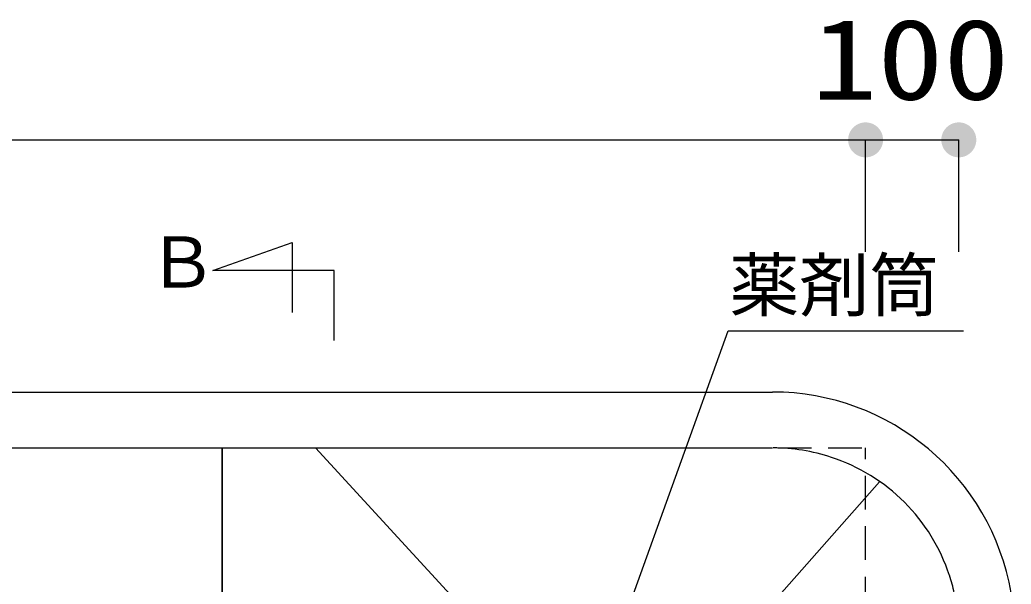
# Model space of a CAD drawing. Units: millimetres, scale not verified. Extents: x -8093 to 8093, y -5792 to 5792.
# Drawn here: x -4648 to -3585, y 2041 to 2646 of the extents above; entities that cross this region are included whole.
import ezdxf
from ezdxf.enums import TextEntityAlignment as Align

# ---------------------------------------------------------------- set-up
doc = ezdxf.new("R2010")
doc.units = ezdxf.units.MM
doc.header["$LTSCALE"] = 30
doc.linetypes.add('DASHED1', pattern=[1.8, 1.2, -0.6])
for name, color, linetype, lineweight in [('0-1_00クル-フ-0躯体', 3, 'Continuous', 25), ('0-2_00クル-フ-1機器', 2, 'Continuous', 25), ('0-4_00クル-フ-6寸法', 132, 'Continuous', 25)]:
    doc.layers.add(name, color=color, linetype=linetype, lineweight=lineweight)
doc.styles.add('ＭＳ ゴシック', font='')
doc.styles.get('ＭＳ ゴシック').set_extended_font_data('MS Gothic')

msp = doc.modelspace()

# ---------------------------------------------------------------- linework, layer by layer
at = {"layer": '0-1_00クル-フ-0躯体', "color": 4}
for p, q in [((-4128.75, 1645.07), (-3888.12, 2313.14)), ((-3888.12, 2313.14), (-3635.65, 2313.14))]:
    msp.add_line(p, q, dxfattribs=at)
at = {"layer": '0-1_00クル-フ-0躯体'}
for p, q in [((-5840.74, 2247.45), (-3840.74, 2247.45)), ((-5840.74, 2187.45), (-3840.74, 2187.45)), ((-4430.74, 2187.45), (-4430.74, 987.45)), ((-4430.74, 987.45), (-4430.74, 2187.45)), ((-4330.74, 2187.45), (-3908.79, 1729.32)), ((-4099.01, 1729.32), (-3725.78, 2151.1))]:
    msp.add_line(p, q, dxfattribs=at)
msp.add_lwpolyline([(-4310.82, 2302.75), (-4310.82, 2377.75), (-4440.82, 2377.75), (-4355.82, 2407.75), (-4355.82, 2332.75)], dxfattribs=at)
for centre, radius, start, end in [((-3840.74, 1987.45), 260, 9.85491, 90), ((-3839.57, 1989.74), 197.71, 71.64085, 90.11946), ((-3839.54, 1988.62), 198.76, 45.008, 71.75236), ((-3839.58, 1988.65), 198.76, 18.24764, 44.992), ((-3840.34, 1988.36), 199.59, 12.61478, 18.25957)]:
    msp.add_arc(centre, radius, start, end, dxfattribs=at)
at = {"layer": '0-2_00クル-フ-1機器', "linetype": 'DASHED1'}
msp.add_line((-5940.74, 2187.45), (-3740.74, 2187.45), dxfattribs=at)
msp.add_lwpolyline([(-5940.74, 987.45), (-3740.74, 987.45), (-3740.74, 2187.45)], dxfattribs=at)
at = {"layer": '0-4_00クル-フ-6寸法', "color": 4}
for p, q in [((-5940.74, 2517.79), (-3740.74, 2517.79)), ((-3740.74, 2397.79), (-3740.74, 2517.79)), ((-3740.74, 2397.79), (-3740.74, 2517.79)), ((-3740.74, 2517.79), (-3640.74, 2517.79)), ((-3640.74, 2397.79), (-3640.74, 2517.79))]:
    msp.add_line(p, q, dxfattribs=at)
at = {"layer": '0-4_00クル-フ-6寸法'}
for points in [[(-3740.74, 2517.79), (-3754.41, 2530.62), (-3752.7, 2532.23)], [(-3740.74, 2517.79), (-3754.41, 2530.62), (-3752.7, 2532.23)], [(-3740.74, 2517.79), (-3752.7, 2532.23), (-3750.79, 2533.62)], [(-3740.74, 2517.79), (-3752.7, 2532.23), (-3750.79, 2533.62)], [(-3740.74, 2517.79), (-3750.79, 2533.62), (-3748.73, 2534.75)], [(-3740.74, 2517.79), (-3750.79, 2533.62), (-3748.73, 2534.75)], [(-3740.74, 2517.79), (-3748.73, 2534.75), (-3746.54, 2535.62)], [(-3740.74, 2517.79), (-3748.73, 2534.75), (-3746.54, 2535.62)], [(-3740.74, 2517.79), (-3746.54, 2535.62), (-3744.26, 2536.2)], [(-3740.74, 2517.79), (-3746.54, 2535.62), (-3744.26, 2536.2)], [(-3740.74, 2517.79), (-3744.26, 2536.2), (-3741.92, 2536.5)], [(-3740.74, 2517.79), (-3744.26, 2536.2), (-3741.92, 2536.5)], [(-3740.74, 2517.79), (-3741.92, 2536.5), (-3739.57, 2536.5)], [(-3740.74, 2517.79), (-3741.92, 2536.5), (-3739.57, 2536.5)], [(-3740.74, 2517.79), (-3739.57, 2536.5), (-3737.23, 2536.2)], [(-3740.74, 2517.79), (-3739.57, 2536.5), (-3737.23, 2536.2)], [(-3740.74, 2517.79), (-3737.23, 2536.2), (-3734.95, 2535.62)], [(-3740.74, 2517.79), (-3737.23, 2536.2), (-3734.95, 2535.62)], [(-3740.74, 2517.79), (-3734.95, 2535.62), (-3732.76, 2534.75)], [(-3740.74, 2517.79), (-3734.95, 2535.62), (-3732.76, 2534.75)], [(-3740.74, 2517.79), (-3732.76, 2534.75), (-3730.7, 2533.62)], [(-3740.74, 2517.79), (-3732.76, 2534.75), (-3730.7, 2533.62)], [(-3740.74, 2517.79), (-3730.7, 2533.62), (-3728.79, 2532.23)], [(-3740.74, 2517.79), (-3730.7, 2533.62), (-3728.79, 2532.23)], [(-3740.74, 2517.79), (-3728.79, 2532.23), (-3727.08, 2530.62)], [(-3740.74, 2517.79), (-3728.79, 2532.23), (-3727.08, 2530.62)], [(-3640.74, 2517.79), (-3654.41, 2530.62), (-3652.7, 2532.23)], [(-3640.74, 2517.79), (-3652.7, 2532.23), (-3650.79, 2533.62)], [(-3640.74, 2517.79), (-3650.79, 2533.62), (-3648.73, 2534.75)], [(-3640.74, 2517.79), (-3648.73, 2534.75), (-3646.54, 2535.62)], [(-3640.74, 2517.79), (-3646.54, 2535.62), (-3644.26, 2536.2)], [(-3640.74, 2517.79), (-3644.26, 2536.2), (-3641.92, 2536.5)], [(-3640.74, 2517.79), (-3641.92, 2536.5), (-3639.57, 2536.5)], [(-3640.74, 2517.79), (-3639.57, 2536.5), (-3637.23, 2536.2)], [(-3640.74, 2517.79), (-3637.23, 2536.2), (-3634.95, 2535.62)], [(-3640.74, 2517.79), (-3634.95, 2535.62), (-3632.76, 2534.75)], [(-3640.74, 2517.79), (-3632.76, 2534.75), (-3630.7, 2533.62)], [(-3640.74, 2517.79), (-3630.7, 2533.62), (-3628.79, 2532.23)], [(-3640.74, 2517.79), (-3628.79, 2532.23), (-3627.08, 2530.62)], [(-3740.74, 2517.79), (-3759.35, 2520.14), (-3758.91, 2522.45)], [(-3740.74, 2517.79), (-3759.35, 2520.14), (-3758.91, 2522.45)], [(-3740.74, 2517.79), (-3758.91, 2522.45), (-3758.18, 2524.69)], [(-3740.74, 2517.79), (-3758.91, 2522.45), (-3758.18, 2524.69)], [(-3740.74, 2517.79), (-3758.18, 2524.69), (-3757.18, 2526.82)], [(-3740.74, 2517.79), (-3758.18, 2524.69), (-3757.18, 2526.82)], [(-3740.74, 2517.79), (-3757.18, 2526.82), (-3755.91, 2528.81)], [(-3740.74, 2517.79), (-3757.18, 2526.82), (-3755.91, 2528.81)], [(-3740.74, 2517.79), (-3755.91, 2528.81), (-3754.41, 2530.62)], [(-3740.74, 2517.79), (-3755.91, 2528.81), (-3754.41, 2530.62)], [(-3740.74, 2517.79), (-3727.08, 2530.62), (-3725.58, 2528.81)], [(-3740.74, 2517.79), (-3727.08, 2530.62), (-3725.58, 2528.81)], [(-3740.74, 2517.79), (-3725.58, 2528.81), (-3724.31, 2526.82)], [(-3740.74, 2517.79), (-3725.58, 2528.81), (-3724.31, 2526.82)], [(-3740.74, 2517.79), (-3724.31, 2526.82), (-3723.31, 2524.69)], [(-3740.74, 2517.79), (-3724.31, 2526.82), (-3723.31, 2524.69)], [(-3740.74, 2517.79), (-3723.31, 2524.69), (-3722.58, 2522.45)], [(-3740.74, 2517.79), (-3723.31, 2524.69), (-3722.58, 2522.45)], [(-3740.74, 2517.79), (-3722.58, 2522.45), (-3722.14, 2520.14)], [(-3740.74, 2517.79), (-3722.58, 2522.45), (-3722.14, 2520.14)], [(-3640.74, 2517.79), (-3659.35, 2520.14), (-3658.91, 2522.45)], [(-3640.74, 2517.79), (-3658.91, 2522.45), (-3658.18, 2524.69)], [(-3640.74, 2517.79), (-3658.18, 2524.69), (-3657.18, 2526.82)], [(-3640.74, 2517.79), (-3657.18, 2526.82), (-3655.91, 2528.81)], [(-3640.74, 2517.79), (-3655.91, 2528.81), (-3654.41, 2530.62)], [(-3640.74, 2517.79), (-3627.08, 2530.62), (-3625.58, 2528.81)], [(-3640.74, 2517.79), (-3625.58, 2528.81), (-3624.31, 2526.82)], [(-3640.74, 2517.79), (-3624.31, 2526.82), (-3623.31, 2524.69)], [(-3640.74, 2517.79), (-3623.31, 2524.69), (-3622.58, 2522.45)], [(-3640.74, 2517.79), (-3622.58, 2522.45), (-3622.14, 2520.14)], [(-3740.74, 2517.79), (-3759.49, 2517.79), (-3759.35, 2520.14)], [(-3740.74, 2517.79), (-3759.49, 2517.79), (-3759.35, 2520.14)], [(-3740.74, 2517.79), (-3759.35, 2515.44), (-3759.49, 2517.79)], [(-3740.74, 2517.79), (-3759.35, 2515.44), (-3759.49, 2517.79)], [(-3740.74, 2517.79), (-3758.91, 2513.12), (-3759.35, 2515.44)], [(-3740.74, 2517.79), (-3758.91, 2513.12), (-3759.35, 2515.44)], [(-3740.74, 2517.79), (-3758.18, 2510.88), (-3758.91, 2513.12)], [(-3740.74, 2517.79), (-3758.18, 2510.88), (-3758.91, 2513.12)], [(-3740.74, 2517.79), (-3757.18, 2508.75), (-3758.18, 2510.88)], [(-3740.74, 2517.79), (-3757.18, 2508.75), (-3758.18, 2510.88)], [(-3740.74, 2517.79), (-3755.91, 2506.76), (-3757.18, 2508.75)], [(-3740.74, 2517.79), (-3755.91, 2506.76), (-3757.18, 2508.75)], [(-3740.74, 2517.79), (-3754.41, 2504.95), (-3755.91, 2506.76)], [(-3740.74, 2517.79), (-3754.41, 2504.95), (-3755.91, 2506.76)], [(-3740.74, 2517.79), (-3752.7, 2503.34), (-3754.41, 2504.95)], [(-3740.74, 2517.79), (-3752.7, 2503.34), (-3754.41, 2504.95)], [(-3740.74, 2517.79), (-3750.79, 2501.95), (-3752.7, 2503.34)], [(-3740.74, 2517.79), (-3750.79, 2501.95), (-3752.7, 2503.34)], [(-3740.74, 2517.79), (-3748.73, 2500.82), (-3750.79, 2501.95)], [(-3740.74, 2517.79), (-3748.73, 2500.82), (-3750.79, 2501.95)], [(-3740.74, 2517.79), (-3746.54, 2499.95), (-3748.73, 2500.82)], [(-3740.74, 2517.79), (-3746.54, 2499.95), (-3748.73, 2500.82)], [(-3740.74, 2517.79), (-3744.26, 2499.37), (-3746.54, 2499.95)], [(-3740.74, 2517.79), (-3744.26, 2499.37), (-3746.54, 2499.95)], [(-3740.74, 2517.79), (-3741.92, 2499.07), (-3744.26, 2499.37)], [(-3740.74, 2517.79), (-3741.92, 2499.07), (-3744.26, 2499.37)], [(-3740.74, 2517.79), (-3739.57, 2499.07), (-3741.92, 2499.07)], [(-3740.74, 2517.79), (-3739.57, 2499.07), (-3741.92, 2499.07)], [(-3740.74, 2517.79), (-3722.14, 2520.14), (-3721.99, 2517.79)], [(-3740.74, 2517.79), (-3722.14, 2520.14), (-3721.99, 2517.79)], [(-3740.74, 2517.79), (-3737.23, 2499.37), (-3739.57, 2499.07)], [(-3740.74, 2517.79), (-3734.95, 2499.95), (-3737.23, 2499.37)], [(-3740.74, 2517.79), (-3732.76, 2500.82), (-3734.95, 2499.95)], [(-3740.74, 2517.79), (-3730.7, 2501.95), (-3732.76, 2500.82)], [(-3740.74, 2517.79), (-3728.79, 2503.34), (-3730.7, 2501.95)], [(-3740.74, 2517.79), (-3727.08, 2504.95), (-3728.79, 2503.34)], [(-3740.74, 2517.79), (-3725.58, 2506.76), (-3727.08, 2504.95)], [(-3740.74, 2517.79), (-3724.31, 2508.75), (-3725.58, 2506.76)], [(-3740.74, 2517.79), (-3723.31, 2510.88), (-3724.31, 2508.75)], [(-3740.74, 2517.79), (-3722.58, 2513.12), (-3723.31, 2510.88)], [(-3740.74, 2517.79), (-3722.14, 2515.44), (-3722.58, 2513.12)], [(-3740.74, 2517.79), (-3721.99, 2517.79), (-3722.14, 2515.44)], [(-3740.74, 2517.79), (-3737.23, 2499.37), (-3739.57, 2499.07)], [(-3740.74, 2517.79), (-3734.95, 2499.95), (-3737.23, 2499.37)], [(-3740.74, 2517.79), (-3732.76, 2500.82), (-3734.95, 2499.95)], [(-3740.74, 2517.79), (-3730.7, 2501.95), (-3732.76, 2500.82)], [(-3740.74, 2517.79), (-3728.79, 2503.34), (-3730.7, 2501.95)], [(-3740.74, 2517.79), (-3727.08, 2504.95), (-3728.79, 2503.34)], [(-3740.74, 2517.79), (-3725.58, 2506.76), (-3727.08, 2504.95)], [(-3740.74, 2517.79), (-3724.31, 2508.75), (-3725.58, 2506.76)], [(-3740.74, 2517.79), (-3723.31, 2510.88), (-3724.31, 2508.75)], [(-3740.74, 2517.79), (-3722.58, 2513.12), (-3723.31, 2510.88)], [(-3740.74, 2517.79), (-3722.14, 2515.44), (-3722.58, 2513.12)], [(-3740.74, 2517.79), (-3721.99, 2517.79), (-3722.14, 2515.44)], [(-3640.74, 2517.79), (-3659.49, 2517.79), (-3659.35, 2520.14)], [(-3640.74, 2517.79), (-3659.35, 2515.44), (-3659.49, 2517.79)], [(-3640.74, 2517.79), (-3658.91, 2513.12), (-3659.35, 2515.44)], [(-3640.74, 2517.79), (-3658.18, 2510.88), (-3658.91, 2513.12)], [(-3640.74, 2517.79), (-3657.18, 2508.75), (-3658.18, 2510.88)], [(-3640.74, 2517.79), (-3655.91, 2506.76), (-3657.18, 2508.75)], [(-3640.74, 2517.79), (-3654.41, 2504.95), (-3655.91, 2506.76)], [(-3640.74, 2517.79), (-3652.7, 2503.34), (-3654.41, 2504.95)], [(-3640.74, 2517.79), (-3650.79, 2501.95), (-3652.7, 2503.34)], [(-3640.74, 2517.79), (-3648.73, 2500.82), (-3650.79, 2501.95)], [(-3640.74, 2517.79), (-3646.54, 2499.95), (-3648.73, 2500.82)], [(-3640.74, 2517.79), (-3644.26, 2499.37), (-3646.54, 2499.95)], [(-3640.74, 2517.79), (-3641.92, 2499.07), (-3644.26, 2499.37)], [(-3640.74, 2517.79), (-3639.57, 2499.07), (-3641.92, 2499.07)], [(-3640.74, 2517.79), (-3622.14, 2520.14), (-3621.99, 2517.79)], [(-3640.74, 2517.79), (-3637.23, 2499.37), (-3639.57, 2499.07)], [(-3640.74, 2517.79), (-3634.95, 2499.95), (-3637.23, 2499.37)], [(-3640.74, 2517.79), (-3632.76, 2500.82), (-3634.95, 2499.95)], [(-3640.74, 2517.79), (-3630.7, 2501.95), (-3632.76, 2500.82)], [(-3640.74, 2517.79), (-3628.79, 2503.34), (-3630.7, 2501.95)], [(-3640.74, 2517.79), (-3627.08, 2504.95), (-3628.79, 2503.34)], [(-3640.74, 2517.79), (-3625.58, 2506.76), (-3627.08, 2504.95)], [(-3640.74, 2517.79), (-3624.31, 2508.75), (-3625.58, 2506.76)], [(-3640.74, 2517.79), (-3623.31, 2510.88), (-3624.31, 2508.75)], [(-3640.74, 2517.79), (-3622.58, 2513.12), (-3623.31, 2510.88)], [(-3640.74, 2517.79), (-3622.14, 2515.44), (-3622.58, 2513.12)], [(-3640.74, 2517.79), (-3621.99, 2517.79), (-3622.14, 2515.44)]]:
    msp.add_solid(points, dxfattribs=at)

# ---------------------------------------------------------------- texts
at = {"layer": '0-1_00クル-フ-0躯体', "color": 4, "style": 'ＭＳ ゴシック'}
for s, p in [('Ｂ', (-4511.15, 2342.84)), ('薬剤筒', (-3886.82, 2318.08))]:
    msp.add_text(s, height=54.99, dxfattribs=at).set_placement(p, align=Align.BOTTOM_LEFT)
at = {"layer": '0-4_00クル-フ-6寸法', "color": 3, "style": 'ＭＳ ゴシック', "width": 1.2}
msp.add_text('100', height=86.66, dxfattribs=at).set_placement((-3798.74, 2534.88), align=Align.BOTTOM_LEFT)

doc.saveas('drawing.dxf')
